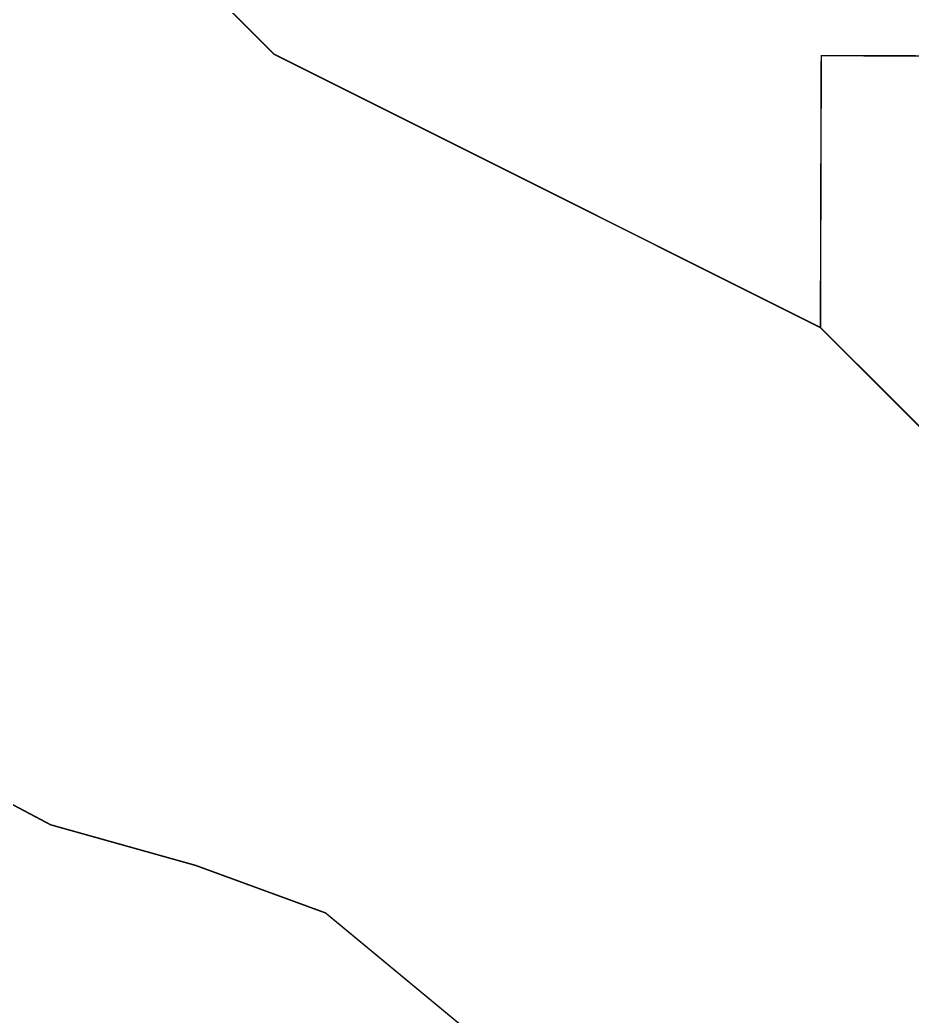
# Model space of a CAD drawing. Header units: metres. Extents: x 561401 to 594056, y 8460144 to 8508504.
# Drawn here: x 574295.1 to 574416.1, y 8482876.8 to 8483012 of the extents above; entities that cross this region are included whole.
import ezdxf

# ---------------------------------------------------------------- set-up
doc = ezdxf.new("R2010")
doc.units = ezdxf.units.M
doc.layers.add('1.2. AFECTADOS BASE GRAFICA ESTATAL NO INSCRITO', color=30, linetype='Continuous')
doc.layers.add('1.2. BASE GRAFICA SUNARP', color=150, linetype='Continuous')

msp = doc.modelspace()

# ---------------------------------------------------------------- linework, layer by layer
at = {"layer": '1.2. AFECTADOS BASE GRAFICA ESTATAL NO INSCRITO', "color": 64, "linetype": 'Continuous', "lineweight": -3, "const_width": 0.2}
msp.add_lwpolyline([(574246.24, 8482910.24), (574255.12, 8482897.96), (574261.67, 8482888.37), (574270.27, 8482878.19), (574280.93, 8482871.1), (574296.28, 8482865.46), (574311.06, 8482859.32), (574323.13, 8482853.68), (574335.74, 8482847.9), (574346.16, 8482843.1), (574354.79, 8482839.85), (574358.47, 8482836.79), (574366.86, 8482845.75), (574356.49, 8482874.3), (574336.52, 8482890.84), (574318.9, 8482897.29), (574299.23, 8482902.8), (574277, 8482914.6), (574266.72, 8482930.09), (574253.18, 8482927.5), (574246.62, 8482919.59), (574246.24, 8482910.24)], close=True, dxfattribs=at)
at = {"layer": '1.2. BASE GRAFICA SUNARP', "color": 64, "linetype": 'Continuous', "lineweight": -3, "const_width": 0.2}
for points in [[(574070.5, 8483303.22), (574107.41, 8483229.33), (574181.45, 8483155.35), (574255.49, 8483081.36), (574329.52, 8483007.37), (574403.66, 8482970.27), (574403.77, 8483007.16), (574440.89, 8483007.06), (574477.96, 8482988.51), (574515.03, 8482969.96), (574552.15, 8482969.85), (574589.27, 8482969.75), (574607.83, 8482969.69), (574645.01, 8482988.03), (574663.52, 8482969.53)], [(574663.52, 8482969.53), (574645.01, 8482988.03), (574607.83, 8482969.69), (574589.27, 8482969.75), (574552.15, 8482969.85), (574515.03, 8482969.96), (574477.96, 8482988.51), (574440.89, 8483007.06), (574403.77, 8483007.16), (574403.71, 8482988.72), (574403.66, 8482970.27), (574422.17, 8482951.78), (574440.68, 8482933.28), (574477.69, 8482896.29), (574496.15, 8482859.35), (574514.55, 8482803.96), (574551.52, 8482748.53), (574551.31, 8482674.75), (574551.1, 8482600.98), (574569.5, 8482545.59), (574606.41, 8482471.71), (574624.81, 8482416.33), (574661.78, 8482360.89)]]:
    msp.add_lwpolyline(points, dxfattribs=at)

doc.saveas('drawing.dxf')
